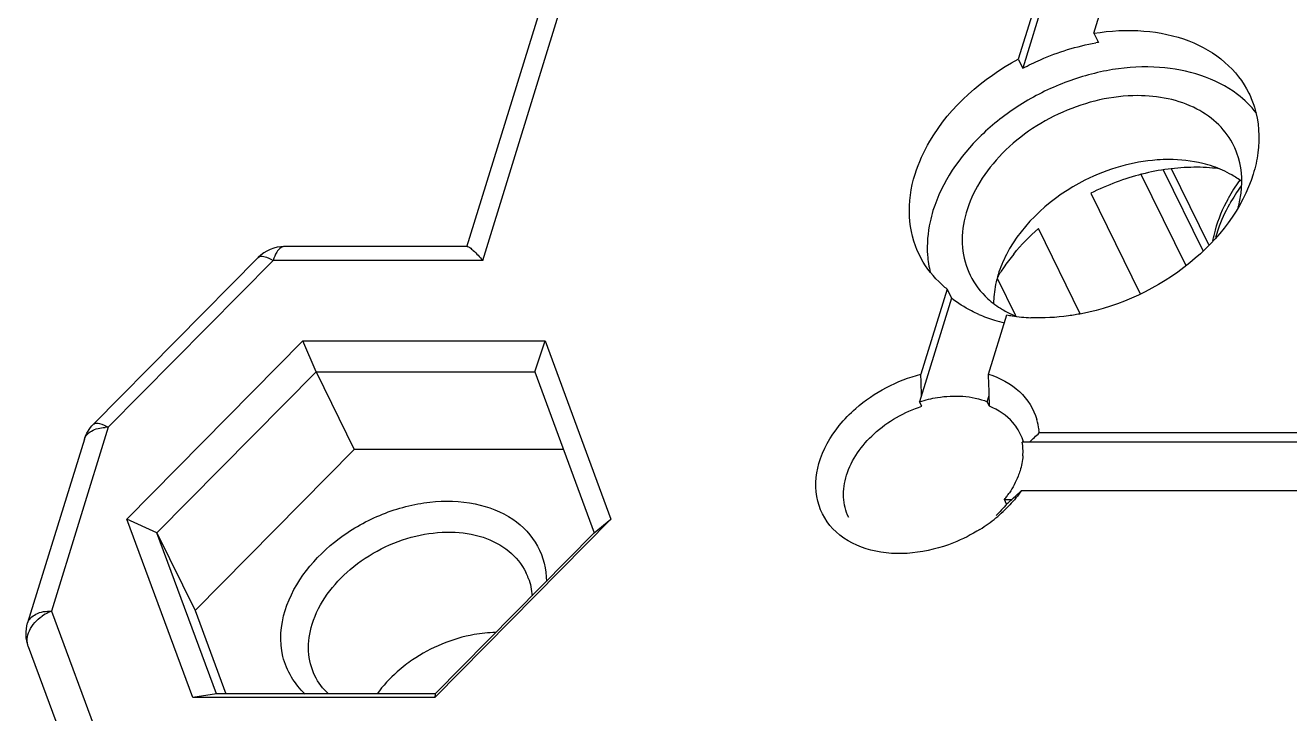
# Model space of a CAD drawing. Header units: millimetres. Extents: x 0 to 297, y 0 to 210.
# Drawn here: x 239.95 to 245.69, y 167.45 to 170.57 of the extents above; entities that cross this region are included whole.
import ezdxf

# ---------------------------------------------------------------- set-up
doc = ezdxf.new("R2010")
doc.units = ezdxf.units.MM
doc.header["$LTSCALE"] = 16.335
doc.layers.add('3_ALL_AXES', color=7, linetype='CONTINUOUS')
doc.layers.add('7_ALL_FEATURES', color=7, linetype='CONTINUOUS')

msp = doc.modelspace()

# ---------------------------------------------------------------- linework, layer by layer
at = {"layer": '3_ALL_AXES', "color": 7, "linetype": 'Continuous'}
for centre, radius, start, end in [((245.12595, 169.87229), 0.34637, 20.307006, 26.174518), ((245.2162, 169.52785), 0.42235, 52.62403, 59.98634), ((244.50701, 169.5628), 0.46219, 184.110115, 194.049178), ((244.76046, 169.30848), 0.41466, 174.166455, 179.747611), ((244.62888, 169.69201), 0.47625, 242.682096, 247.816906), ((242.10646, 167.10578), 0.70827, 124.310584, 127.640659)]:
    msp.add_arc(centre, radius, start, end, dxfattribs=at)
for points, knots in [([(245.45268, 170.2595), (245.35368, 170.33512), (245.15228, 170.39482), (244.88179, 170.37847), (244.6657, 170.31962), (244.4626, 170.21761), (244.23641, 170.0421), (244.11064, 169.8604), (244.07078, 169.73139)], [0, 0, 0, 0, 0.2239052, 0.3517985, 0.4863583, 0.623162, 0.757313, 1, 1, 1, 1]), ([(244.99971, 170.25361), (244.88368, 170.25361), (244.64898, 170.19832), (244.40501, 170.03003), (244.26954, 169.85042), (244.21026, 169.70855), (244.19654, 169.56622), (244.22059, 169.47691), (244.23986, 169.4377)], [0, 0, 0, 0, 0.2703474, 0.5444834, 0.6724825, 0.7902691, 0.8982212, 1, 1, 1, 1]), ([(245.4368, 170.02508), (245.41952, 170.06025), (245.37125, 170.12671), (245.22904, 170.2276), (245.09147, 170.25361), (244.99971, 170.25361)], [0, 0, 0, 0, 0.2277333, 0.4667611, 1, 1, 1, 1]), ([(245.4569, 169.74701), (245.46266, 169.76804), (245.4794, 169.84891), (245.47188, 169.9355), (245.45079, 169.9925)], [0, 0, 0, 0, 0.2640714, 1, 1, 1, 1]), ([(244.92231, 169.93203), (244.86666, 169.91633), (244.6605, 169.83613), (244.47904, 169.67734), (244.40399, 169.53199)], [0, 0, 0, 0, 0.2611836, 1, 1, 1, 1]), ([(245.14206, 169.96353), (245.12406, 169.96353), (245.04994, 169.9607), (244.97633, 169.94727), (244.92231, 169.93203)], [0, 0, 0, 0, 0.2428393, 1, 1, 1, 1]), ([(245.34234, 169.93203), (245.32692, 169.9373), (245.26178, 169.95618), (245.19351, 169.96353), (245.14206, 169.96353)], [0, 0, 0, 0, 0.2405947, 1, 1, 1, 1]), ([(244.07078, 169.73139), (244.06558, 169.71457), (244.04825, 169.64886), (244.04236, 169.5799), (244.04601, 169.52967)], [0, 0, 0, 0, 0.2590637, 1, 1, 1, 1]), ([(244.32001, 169.33135), (244.34012, 169.31293), (244.36993, 169.29102), (244.40197, 169.27318), (244.41031, 169.26887)], [0, 0, 0, 0, 0.743815, 1, 1, 1, 1]), ([(242.08511, 167.81573), (242.05266, 167.81511), (241.91932, 167.80158), (241.79084, 167.74789), (241.70722, 167.6908)], [0, 0, 0, 0, 0.2427356, 1, 1, 1, 1]), ([(241.67391, 167.66663), (241.66162, 167.65714), (241.615, 167.61862), (241.57348, 167.57374), (241.54713, 167.53734)], [0, 0, 0, 0, 0.2568065, 1, 1, 1, 1])]:
    msp.add_open_spline(points, degree=3, knots=knots, dxfattribs=at)
for points in [[(245.53904, 170.17425), (245.51422, 170.20619), (245.48483, 170.23494), (245.45268, 170.2595)], [(245.42746, 169.89356), (245.40051, 169.90916), (245.3718, 169.92196), (245.34234, 169.93203)], [(244.40399, 169.53199), (244.389, 169.50294), (244.37632, 169.47254), (244.36667, 169.44131)], [(244.23986, 169.4377), (244.25944, 169.39786), (244.28728, 169.36134), (244.32001, 169.33135)], [(244.36667, 169.44131), (244.35755, 169.41182), (244.35107, 169.38133), (244.34795, 169.35063)]]:
    msp.add_open_spline(points, degree=3, dxfattribs=at)
at = {"layer": '7_ALL_FEATURES', "color": 7, "linetype": 'Continuous'}
for p, q in [((243.04552, 173.10013), (241.95339, 169.56599)), ((242.02628, 169.50549), (243.13921, 173.10694)), ((244.61921, 170.94159), (244.45783, 170.41937)), ((244.63955, 170.90015), (244.47817, 170.37793)), ((244.80112, 170.53674), (244.88996, 170.82422)), ((244.80112, 170.53674), (244.82146, 170.4953)), ((244.45783, 170.41937), (244.47817, 170.37793)), ((245.32352, 169.57603), (245.15427, 169.92093)), ((245.01334, 169.90036), (245.21861, 169.48207)), ((245.29752, 169.54939), (245.11769, 169.91585)), ((244.78663, 169.81007), (245.01063, 169.35361)), ((244.73948, 169.26271), (244.54931, 169.65024)), ((241.00738, 169.51902), (240.25884, 168.7613)), ((241.95687, 169.56856), (241.12595, 169.56856)), ((241.07511, 169.50549), (240.32656, 168.74777)), ((242.02628, 169.50549), (241.07511, 169.50549)), ((244.44691, 169.25301), (244.36317, 169.42365)), ((244.13508, 169.37494), (244.01565, 168.98846)), ((244.13508, 169.37494), (244.15541, 169.3335)), ((244.15541, 169.3335), (244.01017, 168.8635)), ((244.32267, 168.98846), (244.40583, 169.25757)), ((240.41067, 168.3305), (241.2103, 169.13994)), ((241.26978, 168.99944), (241.2103, 169.13994)), ((241.2103, 169.13994), (242.3093, 169.13994)), ((242.26242, 168.99944), (242.3093, 169.13994)), ((242.3093, 169.13994), (242.60867, 168.3305)), ((240.54753, 168.26834), (241.26978, 168.99944)), ((241.26978, 168.99944), (241.44264, 168.6472)), ((241.26978, 168.99944), (242.26242, 168.99944)), ((242.26242, 168.99944), (242.53282, 168.26834)), ((244.32432, 168.93961), (244.32267, 168.98846)), ((244.31719, 168.8635), (244.32587, 168.89159)), ((244.32511, 168.9155), (244.32432, 168.93961)), ((244.32587, 168.89159), (244.32511, 168.9155)), ((244.02034, 168.84278), (244.01017, 168.8635)), ((244.32735, 168.8428), (244.31719, 168.8635)), ((240.32656, 168.74777), (240.06867, 167.91323)), ((246.0764, 168.72216), (244.5535, 168.72216)), ((240.21817, 168.69338), (239.96027, 167.85884)), ((246.19494, 168.68072), (244.47563, 168.68072)), ((241.44264, 168.6472), (240.72038, 167.91609)), ((242.3927, 168.6472), (241.44264, 168.6472)), ((244.4614, 168.45042), (244.47281, 168.46106)), ((244.47281, 168.46106), (245.99571, 168.46106)), ((244.4051, 168.39889), (244.39494, 168.41961)), ((244.39494, 168.41961), (244.42799, 168.41961)), ((244.42222, 168.41436), (244.42799, 168.41961)), ((240.71003, 167.52106), (240.41067, 168.3305)), ((240.54753, 168.26834), (240.41067, 168.3305)), ((242.60867, 168.3305), (241.80903, 167.52106)), ((242.53282, 168.26834), (242.60867, 168.3305)), ((240.54753, 168.26834), (240.72038, 167.91609)), ((240.81792, 167.53723), (240.54753, 168.26834)), ((242.53282, 168.26834), (241.81057, 167.53723)), ((240.06867, 167.91323), (240.34891, 167.15551)), ((240.72038, 167.91609), (240.8605, 167.53723)), ((239.96319, 167.75181), (240.24343, 166.9941)), ((240.81792, 167.53723), (240.71003, 167.52106)), ((241.80903, 167.52106), (240.71003, 167.52106)), ((241.81057, 167.53723), (240.81792, 167.53723)), ((241.81057, 167.53723), (241.80903, 167.52106))]:
    msp.add_line(p, q, dxfattribs=at)
for centre, radius, start, end in [((244.98932, 169.47652), 1.03252, 99.356567, 99.984846), ((245.26529, 168.96741), 0.96091, 90.583777, 97.601702), ((245.26425, 169.07136), 0.85697, 83.014716, 90.584605), ((245.29395, 168.81075), 1.12046, 104.1975, 110.455023), ((245.27665, 168.87904), 1.05002, 97.578106, 104.196258), ((246.13129, 169.39677), 0.81878, 144.854615, 151.515629), ((245.30389, 168.78225), 1.15064, 110.42285, 116.714452), ((246.14176, 169.35962), 0.8282, 144.207213, 150.957774), ((245.12432, 168.97246), 0.88749, 140.71038, 145.734319), ((245.0737, 169.00723), 0.82608, 145.750768, 149.291848), ((244.53358, 169.85041), 0.6428, 246.660056, 253.365019), ((244.55119, 169.90749), 0.70253, 253.321901, 257.133026), ((244.54297, 170.00562), 0.76052, 259.611377, 261.443931), ((244.55178, 170.06945), 0.82495, 261.497947, 267.480595), ((214.61729, 167.96434), 29.41619, 1.806399, 1.995139), ((223.1546, 168.22516), 21.18176, 1.670931, 1.802974), ((244.26273, 168.70003), 0.2916, 7.175008, 16.498662), ((240.32645, 168.53183), 0.21595, 89.968786, 93.893528), ((244.26321, 168.62095), 0.22587, 20.408239, 30.705052), ((241.13652, 172.37371), 5.00095, 312.39987, 313.099325), ((244.2552, 168.69897), 0.2992, 4.44559, 7.194857), ((244.25931, 168.61936), 0.23008, 15.549943, 20.405286), ((244.234, 168.63721), 0.24552, 2.923168, 10.209406), ((244.21636, 168.63634), 0.26317, 355.929854, 2.916157), ((244.03071, 168.71068), 0.46624, 321.370009, 323.79217), ((244.04416, 168.70085), 0.44958, 323.791675, 326.179374), ((241.21638, 171.9366), 4.76274, 312.401473, 312.948177), ((243.93656, 168.84764), 0.66165, 309.391386, 316.83285), ((242.04309, 171.03082), 3.53641, 311.906261, 312.279941), ((243.90659, 168.88425), 0.70896, 302.162067, 309.385962), ((241.97177, 167.96601), 0.27907, 20.282924, 26.124974), ((240.16221, 167.6938), 0.23853, 113.08752, 116.996853), ((240.15727, 167.70307), 0.22804, 116.948148, 125.0116)]:
    msp.add_arc(centre, radius, start, end, dxfattribs=at)
for points, knots in [([(244.80112, 170.53674), (244.87603, 170.54908), (245.02309, 170.55713), (245.23046, 170.51413), (245.40083, 170.41695), (245.47899, 170.31744), (245.50509, 170.26427)], [0, 0, 0, 0, 0.2830008, 0.5429563, 0.7792062, 1, 1, 1, 1]), ([(244.47817, 170.37793), (244.50437, 170.39189), (244.61013, 170.4431), (244.72384, 170.47817), (244.8103, 170.4934)], [0, 0, 0, 0, 0.2527055, 1, 1, 1, 1]), ([(243.98943, 169.89715), (244.00559, 169.94943), (244.10487, 170.16697), (244.29675, 170.33354), (244.45783, 170.41937)], [0, 0, 0, 0, 0.230644, 1, 1, 1, 1]), ([(245.50509, 170.26427), (245.51499, 170.24413), (245.54911, 170.15864), (245.55505, 170.06307), (245.54598, 169.99433)], [0, 0, 0, 0, 0.2445581, 1, 1, 1, 1]), ([(244.00887, 169.53003), (243.98231, 169.5841), (243.95134, 169.70916), (243.97037, 169.83546), (243.98943, 169.89715)], [0, 0, 0, 0, 0.4826138, 1, 1, 1, 1]), ([(245.52454, 169.89715), (245.47583, 169.73953), (245.2484, 169.44928), (244.92247, 169.2983), (244.74465, 169.26332)], [0, 0, 0, 0, 0.4765375, 1, 1, 1, 1]), ([(245.34171, 169.59504), (245.34477, 169.61123), (245.36036, 169.67782), (245.38696, 169.74165), (245.41163, 169.78726)], [0, 0, 0, 0, 0.2412085, 1, 1, 1, 1]), ([(245.35563, 169.61096), (245.35904, 169.62356), (245.37497, 169.67561), (245.39766, 169.7255), (245.41769, 169.76167)], [0, 0, 0, 0, 0.2400028, 1, 1, 1, 1]), ([(241.00739, 169.51903), (241.01344, 169.52514), (241.0419, 169.52441), (241.06187, 169.51315), (241.07511, 169.50549)], [0, 0, 0, 0, 0.3597181, 1, 1, 1, 1]), ([(241.12595, 169.56856), (241.12092, 169.56856), (241.10606, 169.56358), (241.08779, 169.54022), (241.07912, 169.51847), (241.07511, 169.50549)], [0, 0, 0, 0, 0.1768123, 0.5220374, 1, 1, 1, 1]), ([(241.95685, 169.56858), (241.96086, 169.56854), (241.97063, 169.56188), (241.99414, 169.54201), (242.01279, 169.52106), (242.02628, 169.50549)], [0, 0, 0, 0, 0.1269666, 0.3466934, 1, 1, 1, 1]), ([(244.13508, 169.37494), (244.12169, 169.38557), (244.07146, 169.42989), (244.03086, 169.48528), (244.00887, 169.53003)], [0, 0, 0, 0, 0.2553051, 1, 1, 1, 1]), ([(244.27892, 169.26021), (244.26761, 169.2651), (244.22421, 169.28548), (244.18331, 169.31133), (244.15541, 169.3335)], [0, 0, 0, 0, 0.256943, 1, 1, 1, 1]), ([(244.74465, 169.26332), (244.72538, 169.25953), (244.64972, 169.24681), (244.57253, 169.24274), (244.51552, 169.2453)], [0, 0, 0, 0, 0.2560897, 1, 1, 1, 1]), ([(243.64554, 168.75575), (243.6681, 168.78355), (243.77092, 168.8893), (243.90788, 168.96071), (244.01565, 168.98846)], [0, 0, 0, 0, 0.2434621, 1, 1, 1, 1]), ([(244.32267, 168.98846), (244.37417, 168.97269), (244.4698, 168.92296), (244.52818, 168.83046), (244.54232, 168.78284)], [0, 0, 0, 0, 0.5202452, 1, 1, 1, 1]), ([(244.01017, 168.8635), (244.0367, 168.87197), (244.13693, 168.89642), (244.24701, 168.89143), (244.31719, 168.8635)], [0, 0, 0, 0, 0.2693742, 1, 1, 1, 1]), ([(243.6779, 168.52945), (243.70015, 168.60146), (243.79809, 168.73724), (243.94075, 168.81736), (244.02034, 168.84278)], [0, 0, 0, 0, 0.4742868, 1, 1, 1, 1]), ([(244.45741, 168.73629), (244.45044, 168.74802), (244.41714, 168.79414), (244.36729, 168.82691), (244.32735, 168.8428)], [0, 0, 0, 0, 0.2410971, 1, 1, 1, 1]), ([(240.21817, 168.69338), (240.22298, 168.70895), (240.25232, 168.73862), (240.2905, 168.74581), (240.31178, 168.74727)], [0, 0, 0, 0, 0.4330913, 1, 1, 1, 1]), ([(240.25885, 168.76132), (240.25928, 168.76175), (240.26019, 168.76257), (240.2612, 168.76327), (240.26172, 168.76359)], [0, 0, 0, 0, 0.4967248, 1, 1, 1, 1]), ([(240.26172, 168.76359), (240.26898, 168.76808), (240.29456, 168.76515), (240.31421, 168.75493), (240.32656, 168.74777)], [0, 0, 0, 0, 0.3740565, 1, 1, 1, 1]), ([(243.78857, 168.18963), (243.73123, 168.20453), (243.62374, 168.25583), (243.52972, 168.41052), (243.54128, 168.5957), (243.60432, 168.70495), (243.64554, 168.75575)], [0, 0, 0, 0, 0.2510756, 0.4806125, 0.7227686, 1, 1, 1, 1]), ([(244.46598, 168.55017), (244.46335, 168.54165), (244.45101, 168.50679), (244.43327, 168.47392), (244.41766, 168.45061)], [0, 0, 0, 0, 0.2411078, 1, 1, 1, 1]), ([(243.68801, 168.33855), (243.67421, 168.36667), (243.6581, 168.4317), (243.66799, 168.49737), (243.6779, 168.52945)], [0, 0, 0, 0, 0.482738, 1, 1, 1, 1]), ([(241.12969, 167.91609), (241.16986, 168.04608), (241.31653, 168.22235), (241.56663, 168.36105), (241.78024, 168.41713), (241.98704, 168.41226), (242.16475, 168.34458), (242.28785, 168.21532), (242.31536, 168.10273), (242.31612, 168.04778)], [0, 0, 0, 0, 0.258829, 0.4020903, 0.5428286, 0.6733535, 0.7898813, 0.8954364, 1, 1, 1, 1]), ([(241.2523, 167.85393), (241.28206, 167.95024), (241.41832, 168.1292), (241.66337, 168.25188), (241.8777, 168.27865), (242.02556, 168.25709), (242.14813, 168.19444), (242.20423, 168.12577), (242.22232, 168.08889)], [0, 0, 0, 0, 0.2518248, 0.5295535, 0.6634587, 0.7864715, 0.8973677, 1, 1, 1, 1]), ([(244.28398, 168.28408), (244.24577, 168.26002), (244.09416, 168.1827), (243.90989, 168.15809), (243.78857, 168.18963)], [0, 0, 0, 0, 0.2648466, 1, 1, 1, 1]), ([(239.96029, 167.85889), (239.96565, 167.87616), (240.00093, 167.90827), (240.04436, 167.91323), (240.06867, 167.91323)], [0, 0, 0, 0, 0.4265647, 1, 1, 1, 1]), ([(241.22065, 167.53605), (241.17197, 167.58065), (241.09676, 167.70565), (241.10903, 167.84923), (241.12969, 167.91609)], [0, 0, 0, 0, 0.4854725, 1, 1, 1, 1]), ([(239.96319, 167.75181), (239.95492, 167.77419), (239.96247, 167.83347), (240.00228, 167.87288), (240.02644, 167.88984)], [0, 0, 0, 0, 0.4470747, 1, 1, 1, 1]), ([(241.26474, 167.61898), (241.24776, 167.6536), (241.22794, 167.73362), (241.2401, 167.81446), (241.2523, 167.85393)], [0, 0, 0, 0, 0.4827732, 1, 1, 1, 1])]:
    msp.add_open_spline(points, degree=3, knots=knots, dxfattribs=at)
for points in [[(245.54598, 169.99433), (245.54164, 169.96144), (245.53433, 169.92885), (245.52454, 169.89715)], [(244.43744, 169.53445), (244.4714, 169.57601), (244.50907, 169.61473), (244.54931, 169.65024)], [(241.12597, 169.56854), (241.08314, 169.56852), (241.03752, 169.54947), (241.0074, 169.51902)], [(240.21816, 168.69335), (240.22595, 168.71858), (240.24029, 168.74253), (240.25885, 168.76132)], [(244.47887, 168.61766), (244.47726, 168.59481), (244.47275, 168.57205), (244.46598, 168.55017)], [(244.47281, 168.46106), (244.4566, 168.43777), (244.43854, 168.4157), (244.41914, 168.39499)], [(244.4051, 168.39889), (244.3905, 168.38062), (244.3745, 168.3634), (244.35751, 168.34732)], [(242.23353, 168.06275), (242.2431, 168.03687), (242.24883, 168.0093), (242.2507, 167.98177)], [(239.96319, 167.75181), (239.95081, 167.7853), (239.94975, 167.82478), (239.96029, 167.85889)], [(241.32562, 167.53696), (241.30085, 167.56032), (241.27974, 167.58841), (241.26474, 167.61898)]]:
    msp.add_open_spline(points, degree=3, dxfattribs=at)

doc.saveas('drawing.dxf')
